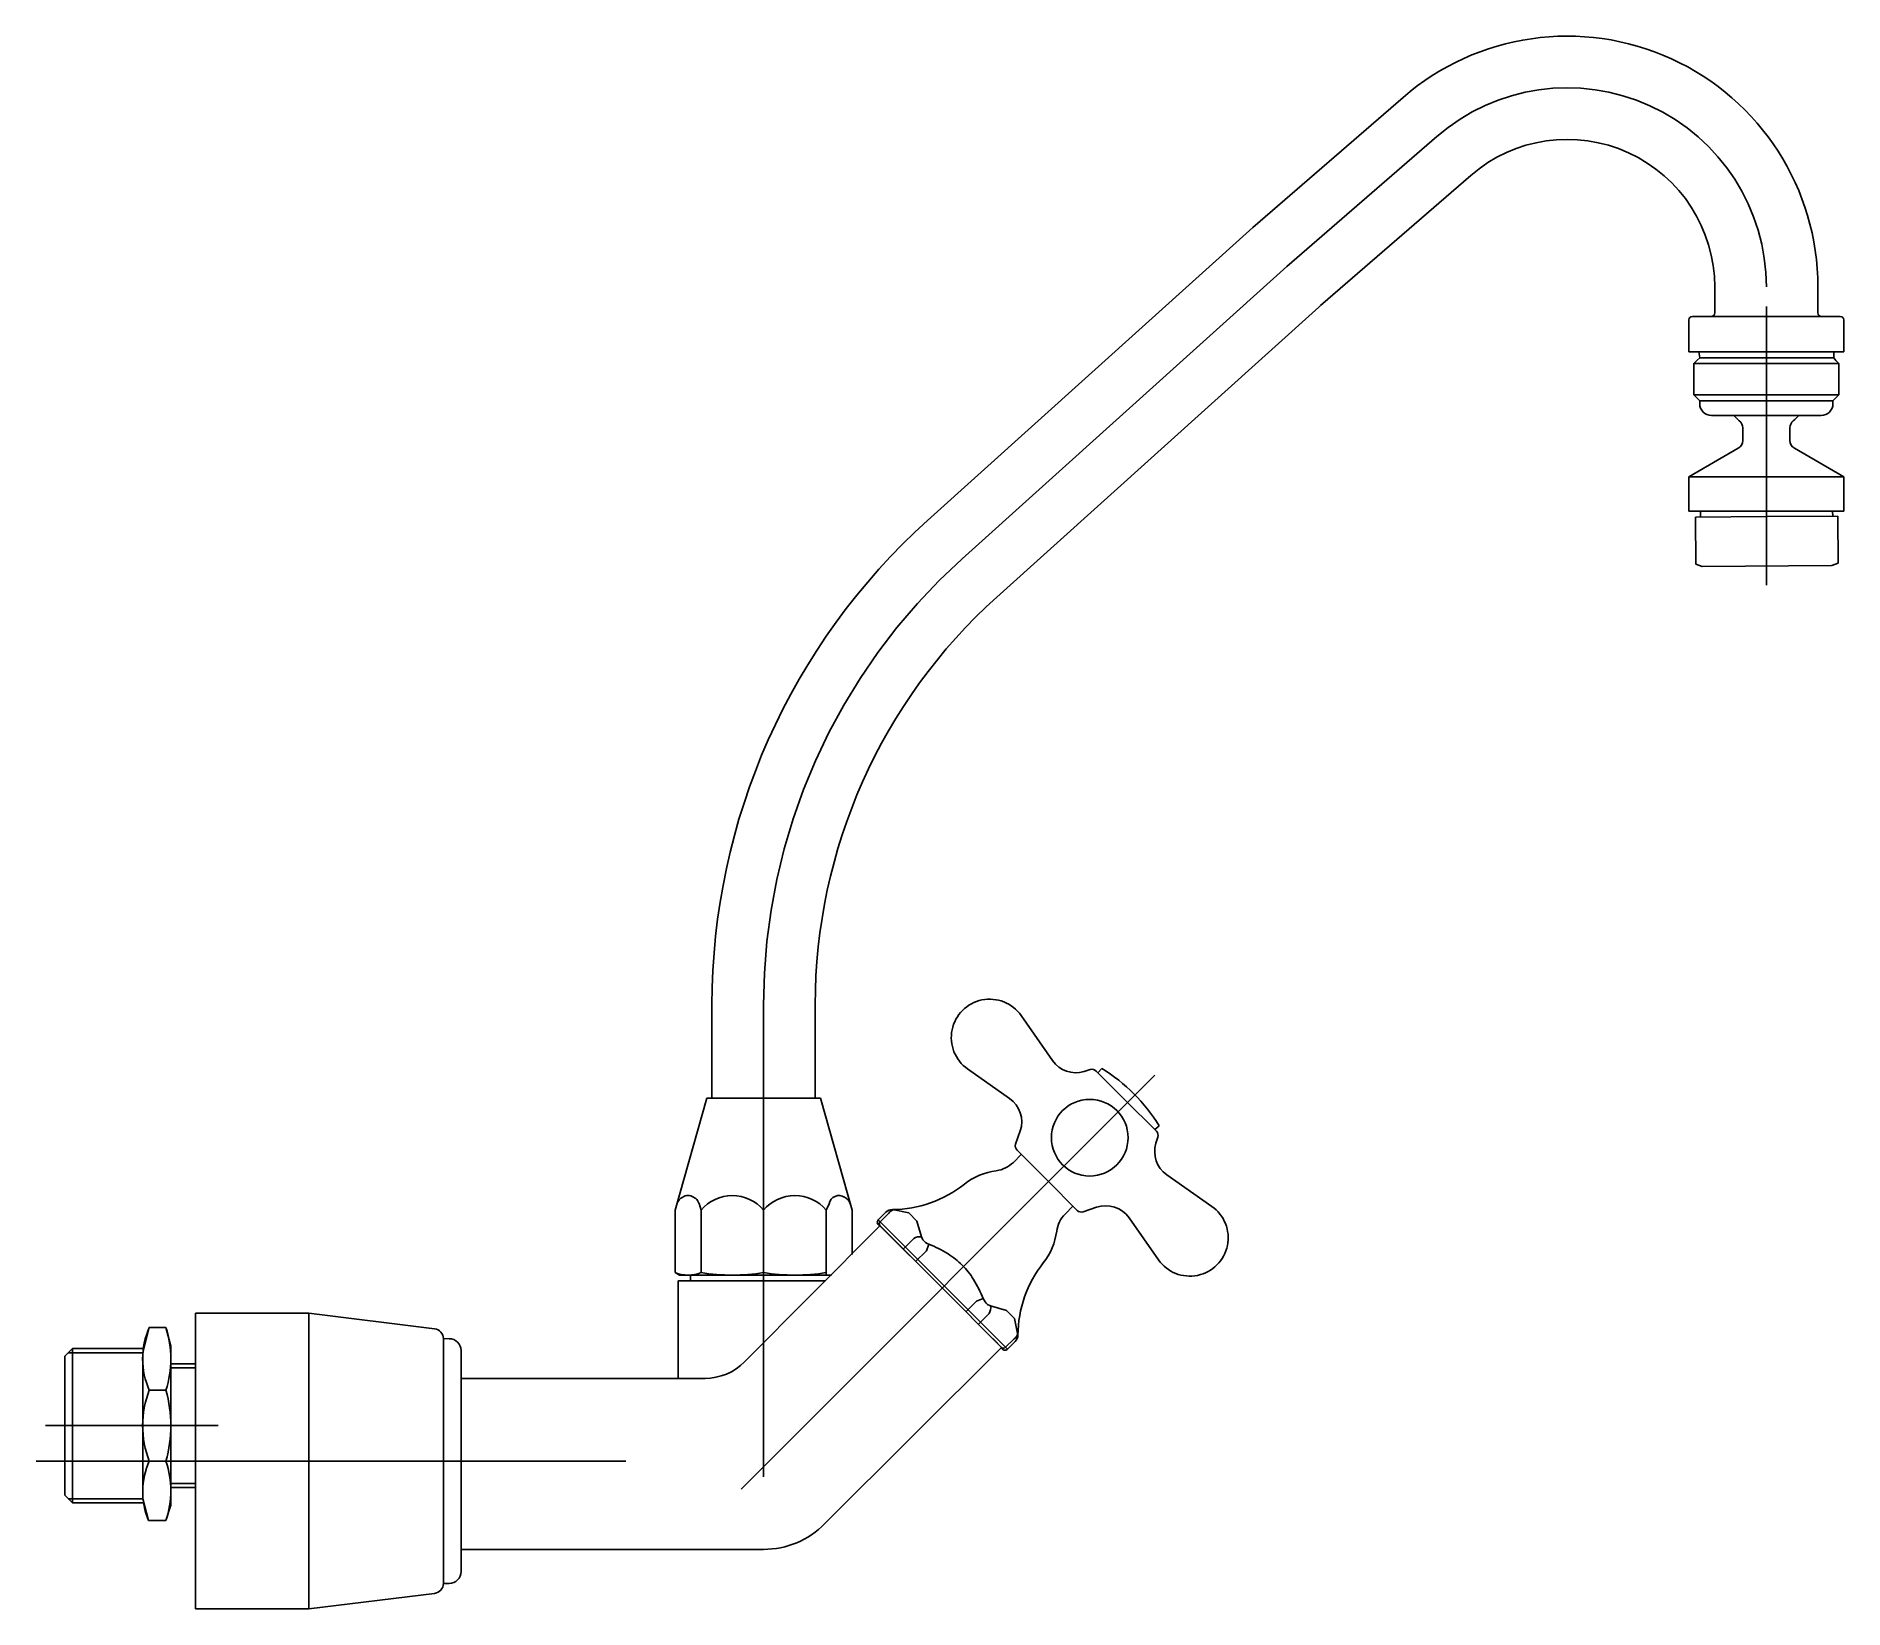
# Model space of a CAD drawing. Extents: x -0.01 to 0.296, y 2.214 to 2.48.
import ezdxf

# ---------------------------------------------------------------- set-up
doc = ezdxf.new("R2010")
doc.units = 0
doc.header["$LTSCALE"] = 0.14
doc.linetypes.add('AXES', pattern=[0.54, 0.3, -0.08, 0.08, -0.08])
doc.linetypes.add('CONTINU', pattern=[0])
doc.layers.get('0').update_dxf_attribs({"linetype": 'CONTINUOUS'})

msp = doc.modelspace()

# ---------------------------------------------------------------- linework, layer by layer
at = {"linetype": 'CONTINU'}
for points in [[(0.2921, 2.43761, 0.642715), (0.22176, 2.46973)], [(0.2746, 2.43761, 0.642718), (0.23323, 2.4565)], [(0.27081, 2.43261, 0.414211), (0.27021, 2.43201)], [(0.274, 2.43261, 0.41421), (0.2746, 2.43321)], [(0.2921, 2.43321, 0.415448), (0.2927, 2.43261)], [(0.29649, 2.43201, 0.414145), (0.29589, 2.43261)], [(0.27205, 2.41781, 0.414214), (0.27405, 2.41581)], [(0.27783, 2.41581, 0.045663), (0.27877, 2.4149)], [(0.28792, 2.4149, 0.045659), (0.28887, 2.41581)], [(0.29265, 2.41581, 0.414177), (0.29465, 2.41781)], [(0.27935, 2.4137, 0.233456), (0.27877, 2.4149)], [(0.28792, 2.4149, 0.231299), (0.28735, 2.41371)], [(0.2786, 2.41026, 0.267952), (0.27935, 2.41155)], [(0.28735, 2.41155, 0.267941), (0.2881, 2.41026)], [(0.14116, 2.39803, 0.212567), (0.1046, 2.31591)], [(0.15287, 2.38503, 0.212557), (0.1221, 2.31591)], [(0.157, 2.3141, 1.191674), (0.14794, 2.30505)], [(0.16235, 2.30646, 0.325866), (0.16768, 2.30463)], [(0.16972, 2.3047, 0.27817), (0.16872, 2.30495)], [(0.18041, 2.29543, 0.115696), (0.17072, 2.30512)], [(0.15685, 2.29454, 0.333997), (0.15505, 2.30007)], [(0.16864, 2.2999, 1), (0.16864, 2.2869)], [(0.16864, 2.2869, 1), (0.16864, 2.2999)], [(0.17987, 2.29245, 0.326068), (0.1817, 2.28711)], [(0.18019, 2.29348, 0.278168), (0.17994, 2.29448)], [(0.15608, 2.2923, 0.28627), (0.15632, 2.29127)], [(0.1528, 2.2878, 0.13571), (0.1474, 2.28552)], [(0.1528, 2.2878, 0.165609), (0.15569, 2.28922)], [(0.09963, 2.28334, 0.185708), (0.09865, 2.28218)], [(0.10146, 2.28334, 0.283757), (0.09963, 2.28334)], [(0.10252, 2.28188, 0.224058), (0.10146, 2.28334)], [(0.11335, 2.28111, 0.468802), (0.10274, 2.28111)], [(0.12396, 2.28111, 0.468797), (0.11335, 2.28111)], [(0.12707, 2.28334, 0.521537), (0.12445, 2.28221)], [(0.12805, 2.28217, 0.186258), (0.12707, 2.28334)], [(0.13519, 2.28122, 0.166265), (0.1474, 2.28552)], [(0.13519, 2.28122, 0.196687), (0.13407, 2.28075)], [(0.13456, 2.28059, -0.23591), (0.13551, 2.2812)], [(0.16446, 2.28045, 0.165117), (0.16304, 2.27757)], [(0.16651, 2.28108, 0.286275), (0.16755, 2.28084)], [(0.17531, 2.27981, 0.333998), (0.16978, 2.28161)], [(0.18029, 2.2727, 1.192366), (0.18933, 2.28176)], [(0.13278, 2.27946, 0.559327), (0.13307, 2.27846)], [(0.13311, 2.27913, 0.410003), (0.13307, 2.27846)], [(0.16077, 2.27216, 0.135768), (0.16304, 2.27757)], [(0.13882, 2.27633, -0.177204), (0.14012, 2.27659)], [(0.14012, 2.27659), (0.14037, 2.27607, 0.12353), (0.14136, 2.27535)], [(0.14136, 2.27535, -0.043397), (0.14462, 2.2737)], [(0.14462, 2.2737, -0.06186), (0.14703, 2.27179)], [(0.14894, 2.26938, 0.061869), (0.14703, 2.27179)], [(0.16077, 2.27216, 0.166313), (0.15646, 2.25995)], [(0.09835, 2.27054, 0.197187), (0.10274, 2.27054)], [(0.10274, 2.27054, 0.081682), (0.11335, 2.27054)], [(0.11335, 2.27054, 0.081667), (0.12396, 2.27054)], [(0.15059, 2.26612, 0.043396), (0.14894, 2.26938)], [(0.15183, 2.26488), (0.15131, 2.26513, -0.123543), (0.15059, 2.26612)], [(0.15157, 2.26358, 0.1772), (0.15183, 2.26488)], [(0.0092, 2.26123, 0.210968), (0.0092, 2.25059)], [(0.01202, 2.25059, 0.158093), (0.01202, 2.26123)], [(0.05906, 2.25934, 0.37886), (0.05757, 2.26102)], [(0.06206, 2.25732, 0.414215), (0.06006, 2.25932)], [(0.15583, 2.25932, 0.235923), (0.15644, 2.26027)], [(0.156, 2.25883, 0.196746), (0.15646, 2.25995)], [(0.15644, 2.26027, 0.005844), (0.15646, 2.25995)], [(0.15437, 2.25787, -0.401703), (0.15371, 2.25782)], [(0.15371, 2.25782, 0.558151), (0.1547, 2.25754)], [(0.10342, 2.25261, 0.198621), (0.11013, 2.25539)], [(0.0092, 2.25059, 0.187031), (0.0092, 2.23859)], [(0.01202, 2.23859, 0.140156), (0.01202, 2.25059)], [(0.0092, 2.23859, 0.207776), (0.00906, 2.22851)], [(0.01202, 2.22851, 0.16686), (0.01202, 2.23859)], [(0.11335, 2.22361, 0.201301), (0.1237, 2.22795)], [(0.06006, 2.21786, 0.414214), (0.06206, 2.21986)], [(0.05757, 2.21616, 0.37886), (0.05906, 2.21784)]]:
    msp.add_lwpolyline(points, format="xyb", dxfattribs=at)
at = {"linetype": 'AXES'}
for points in [[(0.28335, 2.43761, 0.642717), (0.22749, 2.46311)], [(0.14702, 2.39153, 0.212567), (0.11335, 2.31591)]]:
    msp.add_lwpolyline(points, format="xyb", dxfattribs=at)
at = {"linetype": 'CONTINU'}
for points in [[(0.22176, 2.46973), (0.19632, 2.4477)], [(0.23323, 2.4565), (0.20778, 2.43447)], [(0.19632, 2.4477), (0.14116, 2.39803)], [(0.2746, 2.43321), (0.2746, 2.43761)], [(0.2921, 2.43321), (0.2921, 2.43761)], [(0.20803, 2.43469), (0.15287, 2.38503)], [(0.27021, 2.42661), (0.27021, 2.43201)], [(0.28335, 2.43261), (0.27081, 2.43261)], [(0.29589, 2.43261), (0.28335, 2.43261)], [(0.29649, 2.42661), (0.29649, 2.43201)], [(0.28335, 2.42661), (0.27021, 2.42661)], [(0.27105, 2.42461), (0.27155, 2.42511)], [(0.27105, 2.42461), (0.29565, 2.42461)], [(0.27105, 2.41931), (0.27105, 2.42461)], [(0.27155, 2.42511), (0.27205, 2.42561)], [(0.27205, 2.42561), (0.27189, 2.42661)], [(0.27205, 2.42561), (0.29481, 2.42561)], [(0.29649, 2.42661), (0.28335, 2.42661)], [(0.29481, 2.42561), (0.29481, 2.42661)], [(0.29515, 2.42511), (0.29481, 2.42561)], [(0.29565, 2.42461), (0.29515, 2.42511)], [(0.29565, 2.41931), (0.29565, 2.42461)], [(0.29565, 2.41931), (0.27105, 2.41931)], [(0.27155, 2.41881), (0.27105, 2.41931)], [(0.27205, 2.41831), (0.27155, 2.41881)], [(0.27205, 2.41781), (0.27205, 2.41831)], [(0.29465, 2.41831), (0.27205, 2.41831)], [(0.29465, 2.41831), (0.29515, 2.41881)], [(0.29465, 2.41781), (0.29465, 2.41831)], [(0.29515, 2.41881), (0.29565, 2.41931)], [(0.28335, 2.41581), (0.27405, 2.41581)], [(0.28335, 2.41581), (0.29265, 2.41581)], [(0.27935, 2.41155), (0.27935, 2.4137)], [(0.28735, 2.41155), (0.28735, 2.41371)], [(0.2786, 2.41026), (0.27021, 2.40541)], [(0.29649, 2.40541), (0.2881, 2.41026)], [(0.27021, 2.39961), (0.27021, 2.40541)], [(0.27021, 2.40541), (0.29649, 2.40541)], [(0.29649, 2.39961), (0.29649, 2.40541)], [(0.27021, 2.39961), (0.28335, 2.39961)], [(0.27135, 2.39858), (0.28335, 2.39867)], [(0.27135, 2.39858), (0.27141, 2.39059)], [(0.27219, 2.39961), (0.2722, 2.39859)], [(0.28335, 2.39961), (0.29649, 2.39961)], [(0.28335, 2.39867), (0.29545, 2.39877)], [(0.29459, 2.39961), (0.2946, 2.39876)], [(0.29545, 2.39877), (0.29551, 2.39077)], [(0.27141, 2.39059), (0.27246, 2.39019)], [(0.29446, 2.39036), (0.29551, 2.39077)], [(0.27246, 2.39019), (0.29446, 2.39036)], [(0.1046, 2.30011), (0.1046, 2.31591)], [(0.1221, 2.30011), (0.1221, 2.31591)], [(0.157, 2.3141), (0.16235, 2.30646)], [(0.15505, 2.30007), (0.14794, 2.30505)], [(0.16872, 2.30495), (0.16768, 2.30463)], [(0.17065, 2.30377), (0.16972, 2.3047)], [(0.17072, 2.30512), (0.17001, 2.30441)], [(0.17483, 2.29959), (0.17001, 2.30441)], [(0.09835, 2.28111), (0.1037, 2.30011)], [(0.1037, 2.30011), (0.123, 2.30011)], [(0.123, 2.30011), (0.12835, 2.28111)], [(0.17965, 2.29477), (0.17483, 2.29959)], [(0.15685, 2.29454), (0.15608, 2.2923)], [(0.17994, 2.29448), (0.17915, 2.29527)], [(0.18003, 2.29505), (0.17965, 2.29477)], [(0.18019, 2.29348), (0.17987, 2.29245)], [(0.18041, 2.29543), (0.18003, 2.29505)], [(0.15569, 2.28922), (0.15703, 2.29056)], [(0.16142, 2.28618), (0.15632, 2.29127)], [(0.18933, 2.28176), (0.1817, 2.28711)], [(0.16651, 2.28108), (0.16142, 2.28618)], [(0.09835, 2.27054), (0.09835, 2.28111)], [(0.10242, 2.28225), (0.10274, 2.28111)], [(0.10274, 2.27054), (0.10274, 2.28111)], [(0.12396, 2.28111), (0.12445, 2.28221)], [(0.12396, 2.27011), (0.12396, 2.28111)], [(0.12835, 2.27362), (0.12835, 2.28111)], [(0.13278, 2.27946), (0.13407, 2.28075)], [(0.13311, 2.27913), (0.13456, 2.28059)], [(0.13519, 2.28122), (0.13798, 2.28065), (0.13933, 2.27927), (0.14012, 2.27659)], [(0.16446, 2.28045), (0.1658, 2.28179)], [(0.16978, 2.28161), (0.16755, 2.28084)], [(0.13307, 2.27846), (0.11013, 2.25539)], [(0.14339, 2.26815), (0.13264, 2.27889)], [(0.13459, 2.27695), (0.13264, 2.27889)], [(0.13278, 2.27946), (0.14374, 2.2685)], [(0.14339, 2.26815), (0.13307, 2.27846)], [(0.17531, 2.27981), (0.18029, 2.2727)], [(0.13701, 2.27452), (0.13882, 2.27633)], [(0.13913, 2.2724), (0.14094, 2.27421)], [(0.14136, 2.27535), (0.14094, 2.27421)], [(0.0991, 2.27011), (0.09835, 2.27054)], [(0.09885, 2.26911), (0.09885, 2.25261)], [(0.12385, 2.26911), (0.09885, 2.26911)], [(0.0991, 2.27011), (0.12485, 2.27011)], [(0.10095, 2.26911), (0.10095, 2.27013)], [(0.15399, 2.25754), (0.14339, 2.26815)], [(0.15371, 2.25782), (0.14339, 2.26815)], [(0.1547, 2.25754), (0.14374, 2.2685)], [(0.14764, 2.26389), (0.14945, 2.2657)], [(0.15059, 2.26612), (0.14945, 2.2657)], [(0.15646, 2.25995), (0.15588, 2.26274), (0.15451, 2.26409), (0.15183, 2.26488)], [(0.01706, 2.26364), (0.03626, 2.26364)], [(0.01706, 2.26364), (0.01706, 2.21354)], [(0.05757, 2.26102), (0.03626, 2.26364)], [(0.03626, 2.26364), (0.03626, 2.21354)], [(0.14976, 2.26177), (0.15157, 2.26358)], [(0.00812, 2.25696), (0.0092, 2.26123)], [(0.0092, 2.26123), (0.01202, 2.26123)], [(0.01286, 2.25809), (0.01202, 2.26123)], [(0.05906, 2.25934), (0.06006, 2.25932)], [(0.05906, 2.25934), (0.05906, 2.21784)], [(0.15399, 2.25754), (0.15219, 2.25934)], [(0.15437, 2.25787), (0.15583, 2.25932)], [(0.1547, 2.25754), (0.156, 2.25883)], [(-0.00384, 2.25766), (-0.00514, 2.25636)], [(-0.00514, 2.23281), (-0.00514, 2.25636)], [(-0.00454, 2.25696), (0.00812, 2.25696)], [(-0.00384, 2.23151), (-0.00384, 2.25766)], [(-0.00384, 2.25766), (0.00836, 2.25766)], [(0.00813, 2.23221), (0.00812, 2.25696)], [(0.01286, 2.24459), (0.01286, 2.25809)], [(0.06206, 2.25732), (0.06206, 2.21986)], [(0.15371, 2.25782), (0.1237, 2.22795)], [(0.0128, 2.25439), (0.01706, 2.25439)], [(0.01284, 2.25509), (0.01706, 2.25509)], [(0.06206, 2.25261), (0.10342, 2.25261)], [(0.0092, 2.25059), (0.01202, 2.25059)], [(0.01286, 2.23109), (0.01286, 2.24459)], [(0.0092, 2.23859), (0.01202, 2.23859)], [(0.01281, 2.23479), (0.01706, 2.23479)], [(-0.00384, 2.23151), (-0.00514, 2.23281)], [(-0.00454, 2.23221), (0.00813, 2.23221)], [(-0.00384, 2.23151), (0.00836, 2.23151)], [(0.00906, 2.22851), (0.00813, 2.23221)], [(0.01202, 2.22851), (0.01286, 2.23109)], [(0.01285, 2.23409), (0.01706, 2.23409)], [(0.00906, 2.22851), (0.01202, 2.22851)], [(0.06206, 2.22361), (0.11335, 2.22361)], [(0.05757, 2.21616), (0.03626, 2.21354)], [(0.05906, 2.21784), (0.06006, 2.21786)], [(0.01706, 2.21354), (0.03626, 2.21354)]]:
    msp.add_lwpolyline(points, dxfattribs=at)
at = {"linetype": 'AXES'}
for points in [[(0.22749, 2.46311), (0.20205, 2.44108)], [(0.20205, 2.44108), (0.14702, 2.39153)], [(0.28335, 2.38708), (0.28335, 2.43428)], [(0.11335, 2.23589), (0.11335, 2.31591)], [(0.1797, 2.30398), (0.10953, 2.23381)], [(-0.00841, 2.24459), (0.0209, 2.24459)], [(-0.00998, 2.23859), (0.11983, 2.23859)]]:
    msp.add_lwpolyline(points, dxfattribs=at)

doc.saveas('drawing.dxf')
